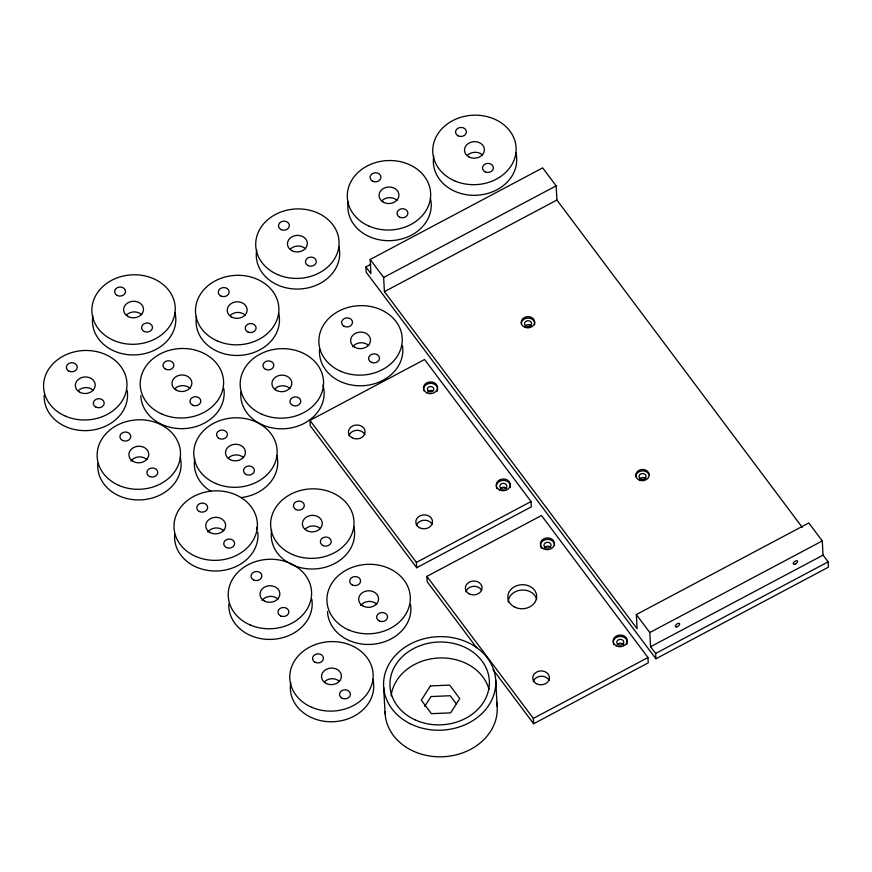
<?xml version="1.0" encoding="UTF-8"?>
<svg xmlns="http://www.w3.org/2000/svg" width="872" height="872" viewBox="0 0 872 872"><rect width="100%" height="100%" fill="white"/><g stroke="black" fill="none" stroke-linecap="round" stroke-linejoin="round"><path stroke-width="1.31" d="M424.686 706.418L431.008 696.543L450.246 695.747L456.459 704.053M370.687 264.38L365.902 266.919L370.949 273.666L370.186 259.475L542.667 167.871L556.14 185.856L556.914 200.037L802.251 527.353M365.902 266.919L366.185 272.238L655.918 658.785L828.4 567.182L828.117 561.862L823.059 555.126L822.285 540.934L808.813 522.96L636.331 614.564L637.094 628.745L384.421 291.64L383.658 277.46L556.14 185.856M384.421 291.64L556.914 200.037M309.952 420.38L424.577 359.504L531.037 501.531L531.321 506.85L416.696 567.727L310.236 425.7L309.952 420.38L416.402 562.407L416.696 567.727M416.402 562.407L531.037 501.531M476.744 647.842L427.171 581.7L426.877 576.381L541.501 515.505L647.961 657.543L648.256 662.862L533.62 723.738L492.996 669.522M655.918 658.785L655.624 653.466L650.577 646.73L649.803 632.538L822.285 540.934M650.577 646.73L823.059 555.126M533.62 723.738L533.337 718.419L647.961 657.543M655.624 653.466L828.117 561.862M370.186 259.475L383.658 277.46M636.331 614.564L649.803 632.538M426.877 576.381L533.337 718.419M495.699 679.735L497.138 706.331M383.647 687.125L385.086 713.721M402.45 345.694A41.714 34.738 -3.1 0 1 362.36 385.751A41.714 34.738 -3.1 0 1 319.555 349.094M352.637 346.86A9.952 8.284 -3.1 0 1 368.671 345.497M496.615 702.156A56.146 46.772 -3.1 0 1 445.701 756.58A56.146 46.772 -3.1 0 1 384.999 711.628M391.103 695.856A49.737 41.42 -3.1 0 1 437.591 658.066A49.737 41.42 -3.1 0 1 489.007 689.381M274.865 388.814A9.952 8.284 -3.1 0 1 289.995 388.531M322.956 385.162A41.714 34.738 -3.1 0 1 285.853 428.643A41.714 34.738 -3.1 0 1 240.879 392.128M360.692 605.528A9.952 8.284 -3.1 0 1 376.726 604.165M410.505 604.361A41.714 34.738 -3.1 0 1 372.595 644.277A41.714 34.738 -3.1 0 1 327.512 611.403M353.738 526.535A41.714 34.738 -3.1 0 1 336.025 562.789A41.714 34.738 -3.1 0 1 289.406 563.345M288.218 562.658A41.714 34.738 -3.1 0 1 271.65 529.904M305.331 529.01A9.952 8.284 -3.1 0 1 320.449 528.715M228.464 457.953A9.952 8.284 -3.1 0 1 243.582 457.658M276.871 455.467A41.714 34.738 -3.1 0 1 241.62 497.541M211.351 491.601A41.714 34.738 -3.1 0 1 194.783 458.846M372.878 679.277A41.714 34.738 -3.1 0 1 333.268 721.722A41.714 34.738 -3.1 0 1 290.79 682.645M324.46 681.762A9.952 8.284 -3.1 0 1 339.59 681.468M311.816 599.315A41.714 34.738 -3.1 0 1 272.445 639.34A41.714 34.738 -3.1 0 1 228.835 603.936M262.003 600.481A9.952 8.284 -3.1 0 1 278.026 599.119M257.763 532.105A41.714 34.738 -3.1 0 1 216.768 570.975A41.714 34.738 -3.1 0 1 174.694 534.296M256.782 527.342A41.714 34.738 -3.1 0 1 257.371 529.707M207.776 532.062A9.952 8.284 -3.1 0 1 223.81 530.699M515.853 152.851A41.714 34.738 -3.1 0 1 476.254 195.284A41.714 34.738 -3.1 0 1 433.776 156.219M467.447 155.325A9.952 8.284 -3.1 0 1 482.565 155.031M430.387 198.206A41.714 34.738 -3.1 0 1 390.776 240.639A41.714 34.738 -3.1 0 1 348.299 201.574M381.969 200.68A9.952 8.284 -3.1 0 1 397.098 200.386M338.805 246.58A41.714 34.738 -3.1 0 1 299.194 289.024A41.714 34.738 -3.1 0 1 256.717 249.948M290.398 249.065A9.952 8.284 -3.1 0 1 305.516 248.771M278.604 312.993A41.714 34.738 -3.1 0 1 238.993 355.427A41.714 34.738 -3.1 0 1 196.516 316.362M230.186 315.468A9.952 8.284 -3.1 0 1 245.315 315.173M223.81 388.563A41.714 34.738 -3.1 0 1 185.889 428.479A41.714 34.738 -3.1 0 1 140.806 395.605M174.901 388.65A9.952 8.284 -3.1 0 1 190.031 388.356M130.909 461.005A9.952 8.284 -3.1 0 1 146.943 459.642M180.232 457.451A41.714 34.738 -3.1 0 1 142.082 499.809A41.714 34.738 -3.1 0 1 97.828 463.239M174.967 312.459A41.714 34.738 -3.1 0 1 135.356 354.904A41.714 34.738 -3.1 0 1 92.879 315.828M126.56 314.945A9.952 8.284 -3.1 0 1 141.678 314.65M127.17 390.547A41.714 34.738 -3.1 0 1 87.8 430.561A41.714 34.738 -3.1 0 1 44.189 395.158M78.273 390.634A9.952 8.284 -3.1 0 1 93.391 390.34M416.336 525.696A8.339 6.943 -3.1 0 1 423.77 520.246A8.339 6.943 -3.1 0 1 432.141 524.355M348.953 435.804A8.339 6.943 -3.1 0 1 356.386 430.354A8.339 6.943 -3.1 0 1 364.758 434.463M500.299 489.116A3.532 2.943 -3.1 0 1 503.275 487.252A3.532 2.943 -3.1 0 1 506.567 488.582M427.825 392.128A3.205 2.671 -3.1 0 1 432.872 391.016M496.321 486.87A7.063 5.875 -3.1 0 1 503.885 480.396A7.063 5.875 -3.1 0 1 510.218 487.513M496.844 488.647A7.063 5.875 -3.1 0 1 496.495 487.775M437.45 390.427A7.063 5.875 -3.1 0 1 437.112 391.31M423.727 390.689A7.063 5.875 -3.1 0 1 430.005 383.331A7.063 5.875 -3.1 0 1 437.613 389.512M465.888 591.805A8.339 6.943 -3.1 0 1 473.322 586.355A8.339 6.943 -3.1 0 1 481.693 590.464M533.261 681.708A8.339 6.943 -3.1 0 1 540.695 676.258A8.339 6.943 -3.1 0 1 549.077 680.367M508.114 602.138A14.443 12.023 -3.1 0 1 520.922 590.126A14.443 12.023 -3.1 0 1 536.574 598.977M617.452 644.735A3.532 2.943 -3.1 0 1 620.711 643.242A3.532 2.943 -3.1 0 1 623.731 644.964M544.455 548.03A3.532 2.943 -3.1 0 1 547.431 546.166A3.532 2.943 -3.1 0 1 550.723 547.496M541.501 548.379A7.063 5.875 -3.1 0 1 545.839 539.506A7.063 5.875 -3.1 0 1 554.548 545.523M613.245 642.882A7.063 5.875 -3.1 0 1 621.365 636.451A7.063 5.875 -3.1 0 1 626.804 644.408M613.768 644.659A7.063 5.875 -3.1 0 1 613.419 643.787M525.118 326.226A3.532 2.943 -3.1 0 1 531.233 325.975M639.667 479.044A3.532 2.943 -3.1 0 1 645.771 478.793M521.282 323.948A6.736 5.614 -3.1 0 1 528.705 318.073A6.736 5.614 -3.1 0 1 534.569 324.853M635.83 476.766A6.736 5.614 -3.1 0 1 641.487 470.967A6.736 5.614 -3.1 0 1 649.019 474.771M430.43 685.904L421.307 700.172L431.411 713.667L450.65 712.871L459.773 698.603L449.669 685.109L430.43 685.904M340.778 371.308A41.714 34.738 -3.1 0 0 402.232 338.674A41.714 34.738 -3.1 0 0 338.663 311.173A41.714 34.738 -3.1 0 0 340.778 371.308M354.948 347.329A9.952 8.284 -3.1 0 0 370.469 340.843A9.952 8.284 -3.1 0 0 356.245 332.984A9.952 8.284 -3.1 0 0 354.948 347.329M344.146 326.292A5.45 4.545 -3.1 0 0 352.528 322.52A5.45 4.545 -3.1 0 0 344.571 318.411A5.45 4.545 -3.1 0 0 344.146 326.292M371.45 362.403A5.45 4.545 -3.1 0 0 379.483 358.141A5.45 4.545 -3.1 0 0 371.167 354.544A5.45 4.545 -3.1 0 0 371.45 362.403M410.145 723.706A56.146 46.772 -3.1 0 0 495.776 683.931A56.146 46.772 -3.1 0 0 413.11 642.653A56.146 46.772 -3.1 0 0 410.145 723.706M415.443 720.021A49.737 41.42 -3.1 0 0 489.377 682.013A49.737 41.42 -3.1 0 0 414.2 648.267A49.737 41.42 -3.1 0 0 415.443 720.021M276.271 390.351A9.952 8.284 -3.1 0 0 291.793 383.876A9.952 8.284 -3.1 0 0 277.569 376.017A9.952 8.284 -3.1 0 0 276.271 390.351M265.47 369.314A5.45 4.545 -3.1 0 0 273.841 365.542A5.45 4.545 -3.1 0 0 265.884 361.444A5.45 4.545 -3.1 0 0 265.47 369.314M292.763 405.436A5.45 4.545 -3.1 0 0 300.796 401.175A5.45 4.545 -3.1 0 0 292.491 397.578A5.45 4.545 -3.1 0 0 292.763 405.436M262.101 414.342A41.714 34.738 -3.1 0 0 323.545 381.707A41.714 34.738 -3.1 0 0 259.976 354.196A41.714 34.738 -3.1 0 0 262.101 414.342M363.003 605.996A9.952 8.284 -3.1 0 0 378.524 599.511A9.952 8.284 -3.1 0 0 364.3 591.652A9.952 8.284 -3.1 0 0 363.003 605.996M352.212 584.959A5.45 4.545 -3.1 0 0 360.583 581.188A5.45 4.545 -3.1 0 0 352.626 577.079A5.45 4.545 -3.1 0 0 352.212 584.959M379.505 621.071A5.45 4.545 -3.1 0 0 387.539 616.809A5.45 4.545 -3.1 0 0 379.222 613.212A5.45 4.545 -3.1 0 0 379.505 621.071M348.833 629.976A41.714 34.738 -3.1 0 0 410.287 597.342A41.714 34.738 -3.1 0 0 346.718 569.841A41.714 34.738 -3.1 0 0 348.833 629.976M323.218 545.632A5.45 4.545 -3.1 0 0 331.251 541.359A5.45 4.545 -3.1 0 0 322.945 537.762A5.45 4.545 -3.1 0 0 323.218 545.632M292.556 554.538A41.714 34.738 -3.1 0 0 354.01 521.892A41.714 34.738 -3.1 0 0 290.43 494.391A41.714 34.738 -3.1 0 0 292.556 554.538M306.726 530.547A9.952 8.284 -3.1 0 0 322.248 524.072A9.952 8.284 -3.1 0 0 308.023 516.213A9.952 8.284 -3.1 0 0 306.726 530.547M295.924 509.51A5.45 4.545 -3.1 0 0 304.306 505.738A5.45 4.545 -3.1 0 0 296.338 501.64A5.45 4.545 -3.1 0 0 295.924 509.51M229.859 459.49A9.952 8.284 -3.1 0 0 245.381 453.004A9.952 8.284 -3.1 0 0 231.156 445.145A9.952 8.284 -3.1 0 0 229.859 459.49M219.057 438.453A5.45 4.545 -3.1 0 0 227.439 434.681A5.45 4.545 -3.1 0 0 219.472 430.583A5.45 4.545 -3.1 0 0 219.057 438.453M246.351 474.575A5.45 4.545 -3.1 0 0 254.395 470.302A5.45 4.545 -3.1 0 0 246.078 466.705A5.45 4.545 -3.1 0 0 246.351 474.575M215.689 483.47A41.714 34.738 -3.1 0 0 277.143 450.835A41.714 34.738 -3.1 0 0 213.564 423.334A41.714 34.738 -3.1 0 0 215.689 483.47M311.696 707.279A41.714 34.738 -3.1 0 0 373.151 674.645A41.714 34.738 -3.1 0 0 309.571 647.144A41.714 34.738 -3.1 0 0 311.696 707.279M325.866 683.299A9.952 8.284 -3.1 0 0 341.388 676.814A9.952 8.284 -3.1 0 0 327.163 668.955A9.952 8.284 -3.1 0 0 325.866 683.299M315.065 662.262A5.45 4.545 -3.1 0 0 323.447 658.491A5.45 4.545 -3.1 0 0 315.479 654.382A5.45 4.545 -3.1 0 0 315.065 662.262M342.358 698.385A5.45 4.545 -3.1 0 0 350.391 694.112A5.45 4.545 -3.1 0 0 342.086 690.515A5.45 4.545 -3.1 0 0 342.358 698.385M250.133 624.941A41.714 34.738 -3.1 0 0 311.587 592.295A41.714 34.738 -3.1 0 0 248.019 564.794A41.714 34.738 -3.1 0 0 250.133 624.941M264.314 600.95A9.952 8.284 -3.1 0 0 279.825 594.475A9.952 8.284 -3.1 0 0 265.611 586.616A9.952 8.284 -3.1 0 0 264.314 600.95M253.512 579.913A5.45 4.545 -3.1 0 0 261.883 576.141A5.45 4.545 -3.1 0 0 253.926 572.043A5.45 4.545 -3.1 0 0 253.512 579.913M280.806 616.035A5.45 4.545 -3.1 0 0 288.839 611.763A5.45 4.545 -3.1 0 0 280.533 608.166A5.45 4.545 -3.1 0 0 280.806 616.035M195.917 556.521A41.714 34.738 -3.1 0 0 257.371 523.887A41.714 34.738 -3.1 0 0 193.802 496.375A41.714 34.738 -3.1 0 0 195.917 556.521M210.087 532.53A9.952 8.284 -3.1 0 0 225.608 526.056A9.952 8.284 -3.1 0 0 211.384 518.197A9.952 8.284 -3.1 0 0 210.087 532.53M199.285 511.493A5.45 4.545 -3.1 0 0 207.667 507.722A5.45 4.545 -3.1 0 0 199.699 503.624A5.45 4.545 -3.1 0 0 199.285 511.493M226.589 547.616A5.45 4.545 -3.1 0 0 234.623 543.343A5.45 4.545 -3.1 0 0 226.306 539.746A5.45 4.545 -3.1 0 0 226.589 547.616M458.051 135.825A5.45 4.545 -3.1 0 0 466.422 132.054A5.45 4.545 -3.1 0 0 458.465 127.955A5.45 4.545 -3.1 0 0 458.051 135.825M485.344 171.948A5.45 4.545 -3.1 0 0 493.378 167.686A5.45 4.545 -3.1 0 0 485.061 164.089A5.45 4.545 -3.1 0 0 485.344 171.948M454.672 180.853A41.714 34.738 -3.1 0 0 516.126 148.218A41.714 34.738 -3.1 0 0 452.557 120.707A41.714 34.738 -3.1 0 0 454.672 180.853M468.853 156.862A9.952 8.284 -3.1 0 0 484.363 150.387A9.952 8.284 -3.1 0 0 470.139 142.528A9.952 8.284 -3.1 0 0 468.853 156.862M372.573 181.18A5.45 4.545 -3.1 0 0 380.944 177.408A5.45 4.545 -3.1 0 0 372.987 173.31A5.45 4.545 -3.1 0 0 372.573 181.18M399.867 217.302A5.45 4.545 -3.1 0 0 407.9 213.03A5.45 4.545 -3.1 0 0 399.594 209.433A5.45 4.545 -3.1 0 0 399.867 217.302M369.205 226.208A41.714 34.738 -3.1 0 0 430.648 193.562A41.714 34.738 -3.1 0 0 367.079 166.061A41.714 34.738 -3.1 0 0 369.205 226.208M383.375 202.217A9.952 8.284 -3.1 0 0 398.896 195.742A9.952 8.284 -3.1 0 0 384.672 187.883A9.952 8.284 -3.1 0 0 383.375 202.217M277.623 274.582A41.714 34.738 -3.1 0 0 339.077 241.947A41.714 34.738 -3.1 0 0 275.498 214.447A41.714 34.738 -3.1 0 0 277.623 274.582M291.793 250.602A9.952 8.284 -3.1 0 0 307.315 244.116A9.952 8.284 -3.1 0 0 293.09 236.258A9.952 8.284 -3.1 0 0 291.793 250.602M280.991 229.565A5.45 4.545 -3.1 0 0 289.373 225.794A5.45 4.545 -3.1 0 0 281.405 221.695A5.45 4.545 -3.1 0 0 280.991 229.565M308.285 265.688A5.45 4.545 -3.1 0 0 316.318 261.415A5.45 4.545 -3.1 0 0 308.012 257.818A5.45 4.545 -3.1 0 0 308.285 265.688M217.422 340.996A41.714 34.738 -3.1 0 0 278.866 308.361A41.714 34.738 -3.1 0 0 215.297 280.849A41.714 34.738 -3.1 0 0 217.422 340.996M231.592 317.005A9.952 8.284 -3.1 0 0 247.114 310.53A9.952 8.284 -3.1 0 0 232.889 302.671A9.952 8.284 -3.1 0 0 231.592 317.005M220.79 295.968A5.45 4.545 -3.1 0 0 229.162 292.196A5.45 4.545 -3.1 0 0 221.205 288.098A5.45 4.545 -3.1 0 0 220.79 295.968M248.084 332.09A5.45 4.545 -3.1 0 0 256.117 327.828A5.45 4.545 -3.1 0 0 247.812 324.231A5.45 4.545 -3.1 0 0 248.084 332.09M162.138 414.178A41.714 34.738 -3.1 0 0 223.581 381.544A41.714 34.738 -3.1 0 0 160.012 354.032A41.714 34.738 -3.1 0 0 162.138 414.178M176.308 390.187A9.952 8.284 -3.1 0 0 191.829 383.713A9.952 8.284 -3.1 0 0 177.605 375.854A9.952 8.284 -3.1 0 0 176.308 390.187M165.506 369.15A5.45 4.545 -3.1 0 0 173.877 365.379A5.45 4.545 -3.1 0 0 165.92 361.281A5.45 4.545 -3.1 0 0 165.506 369.15M192.799 405.273A5.45 4.545 -3.1 0 0 200.833 401.011A5.45 4.545 -3.1 0 0 192.527 397.414A5.45 4.545 -3.1 0 0 192.799 405.273M133.22 461.473A9.952 8.284 -3.1 0 0 148.741 454.988A9.952 8.284 -3.1 0 0 134.517 447.129A9.952 8.284 -3.1 0 0 133.22 461.473M119.05 485.464A41.714 34.738 -3.1 0 0 180.504 452.819A41.714 34.738 -3.1 0 0 116.935 425.318A41.714 34.738 -3.1 0 0 119.05 485.464M122.429 440.436A5.45 4.545 -3.1 0 0 130.8 436.665A5.45 4.545 -3.1 0 0 122.843 432.567A5.45 4.545 -3.1 0 0 122.429 440.436M149.722 476.559A5.45 4.545 -3.1 0 0 157.756 472.286A5.45 4.545 -3.1 0 0 149.439 468.689A5.45 4.545 -3.1 0 0 149.722 476.559M113.785 340.462A41.714 34.738 -3.1 0 0 175.239 307.827A41.714 34.738 -3.1 0 0 111.66 280.326A41.714 34.738 -3.1 0 0 113.785 340.462M127.955 316.482A9.952 8.284 -3.1 0 0 143.477 309.996A9.952 8.284 -3.1 0 0 129.252 302.137A9.952 8.284 -3.1 0 0 127.955 316.482M117.153 295.445A5.45 4.545 -3.1 0 0 125.535 291.673A5.45 4.545 -3.1 0 0 117.567 287.575A5.45 4.545 -3.1 0 0 117.153 295.445M144.447 331.567A5.45 4.545 -3.1 0 0 152.48 327.294A5.45 4.545 -3.1 0 0 144.174 323.697A5.45 4.545 -3.1 0 0 144.447 331.567M96.16 407.257A5.45 4.545 -3.1 0 0 104.204 402.995A5.45 4.545 -3.1 0 0 95.887 399.398A5.45 4.545 -3.1 0 0 96.16 407.257M65.498 416.162A41.714 34.738 -3.1 0 0 126.952 383.527A41.714 34.738 -3.1 0 0 63.373 356.016A41.714 34.738 -3.1 0 0 65.498 416.162M79.668 392.171A9.952 8.284 -3.1 0 0 95.19 385.697A9.952 8.284 -3.1 0 0 80.965 377.838A9.952 8.284 -3.1 0 0 79.668 392.171M68.866 371.134A5.45 4.545 -3.1 0 0 77.248 367.363A5.45 4.545 -3.1 0 0 69.28 363.264A5.45 4.545 -3.1 0 0 68.866 371.134M419.454 527.669A8.339 6.943 -3.1 0 0 432.479 522.23A8.339 6.943 -3.1 0 0 420.544 515.635A8.339 6.943 -3.1 0 0 419.454 527.669M352.081 437.766A8.339 6.943 -3.1 0 0 365.096 432.338A8.339 6.943 -3.1 0 0 353.171 425.743A8.339 6.943 -3.1 0 0 352.081 437.766M426.528 392.694A7.063 5.875 -3.1 0 0 437.537 388.095A7.063 5.875 -3.1 0 0 427.444 382.525A7.063 5.875 -3.1 0 0 426.528 392.694M501.356 488.734A3.532 2.943 -3.1 0 0 506.872 486.434A3.532 2.943 -3.1 0 0 501.825 483.655A3.532 2.943 -3.1 0 0 501.356 488.734M499.296 489.781A7.063 5.875 -3.1 0 0 510.305 485.181A7.063 5.875 -3.1 0 0 500.212 479.611A7.063 5.875 -3.1 0 0 499.296 489.781M428.773 391.43A3.205 2.671 -3.1 0 0 433.776 389.337A3.205 2.671 -3.1 0 0 429.188 386.797A3.205 2.671 -3.1 0 0 428.773 391.43M514.894 607.195A14.443 12.023 -3.1 0 0 536.694 596.644A14.443 12.023 -3.1 0 0 515.199 586.355A14.443 12.023 -3.1 0 0 514.894 607.195M469.005 593.778A8.339 6.943 -3.1 0 0 482.031 588.338A8.339 6.943 -3.1 0 0 470.095 581.755A8.339 6.943 -3.1 0 0 469.005 593.778M536.389 683.67A8.339 6.943 -3.1 0 0 549.404 678.242A8.339 6.943 -3.1 0 0 537.479 671.647A8.339 6.943 -3.1 0 0 536.389 683.67M616.221 645.781A7.063 5.875 -3.1 0 0 627.241 641.192A7.063 5.875 -3.1 0 0 617.147 635.612A7.063 5.875 -3.1 0 0 616.221 645.781M543.452 548.695A7.063 5.875 -3.1 0 0 554.472 544.106A7.063 5.875 -3.1 0 0 544.379 538.525A7.063 5.875 -3.1 0 0 543.452 548.695M617.888 644.484A3.532 2.943 -3.1 0 0 623.72 642.86A3.532 2.943 -3.1 0 0 619.218 639.492A3.532 2.943 -3.1 0 0 617.888 644.484M545.523 547.66A3.532 2.943 -3.1 0 0 551.028 545.36A3.532 2.943 -3.1 0 0 545.981 542.569A3.532 2.943 -3.1 0 0 545.523 547.66M639.285 480.069A6.736 5.614 -3.1 0 0 649.215 474.793A6.736 5.614 -3.1 0 0 638.947 470.357A6.736 5.614 -3.1 0 0 639.285 480.069M524.748 327.24A6.736 5.614 -3.1 0 0 534.678 321.975A6.736 5.614 -3.1 0 0 524.399 317.528A6.736 5.614 -3.1 0 0 524.748 327.24M794.893 564.195A2.562 1.243 -36.9 0 0 797.477 561.034A2.562 1.243 -36.9 0 0 793.782 562.342A2.562 1.243 -36.9 0 0 794.893 564.195M676.988 626.815A2.562 1.243 -36.9 0 0 679.571 623.654A2.562 1.243 -36.9 0 0 675.887 624.962A2.562 1.243 -36.9 0 0 676.988 626.815M526.35 326.281A3.532 2.943 -3.1 0 0 531.549 323.523A3.532 2.943 -3.1 0 0 526.165 321.19A3.532 2.943 -3.1 0 0 526.35 326.281M640.887 479.11A3.532 2.943 -3.1 0 0 646.087 476.341A3.532 2.943 -3.1 0 0 640.713 474.019A3.532 2.943 -3.1 0 0 640.887 479.11"/></g></svg>
